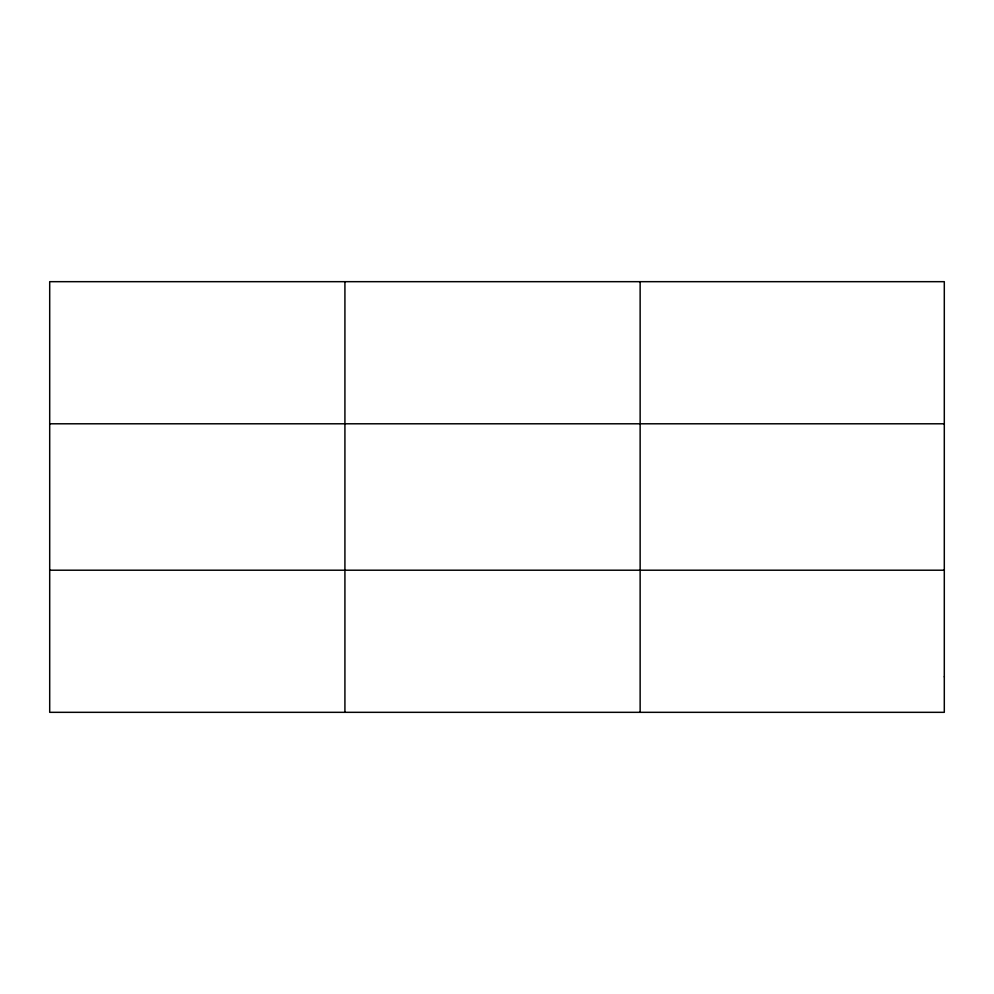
<?xml version="1.0" encoding="UTF-8"?>
<svg xmlns="http://www.w3.org/2000/svg" width="994" height="994" viewBox="0 0 994 994"><rect width="100%" height="100%" fill="white"/><g stroke="black" fill="none" stroke-linecap="round" stroke-linejoin="round"><path stroke-width="1.49" d="M344.918 712.325L344.918 281.675M640.136 712.325L640.136 281.675M49.7 423.792L944.3 423.792M49.7 570.208L944.3 570.208M944.3 676.79L944.3 712.325L49.7 712.325L49.7 281.675L944.3 281.675L944.3 676.79"/></g></svg>
